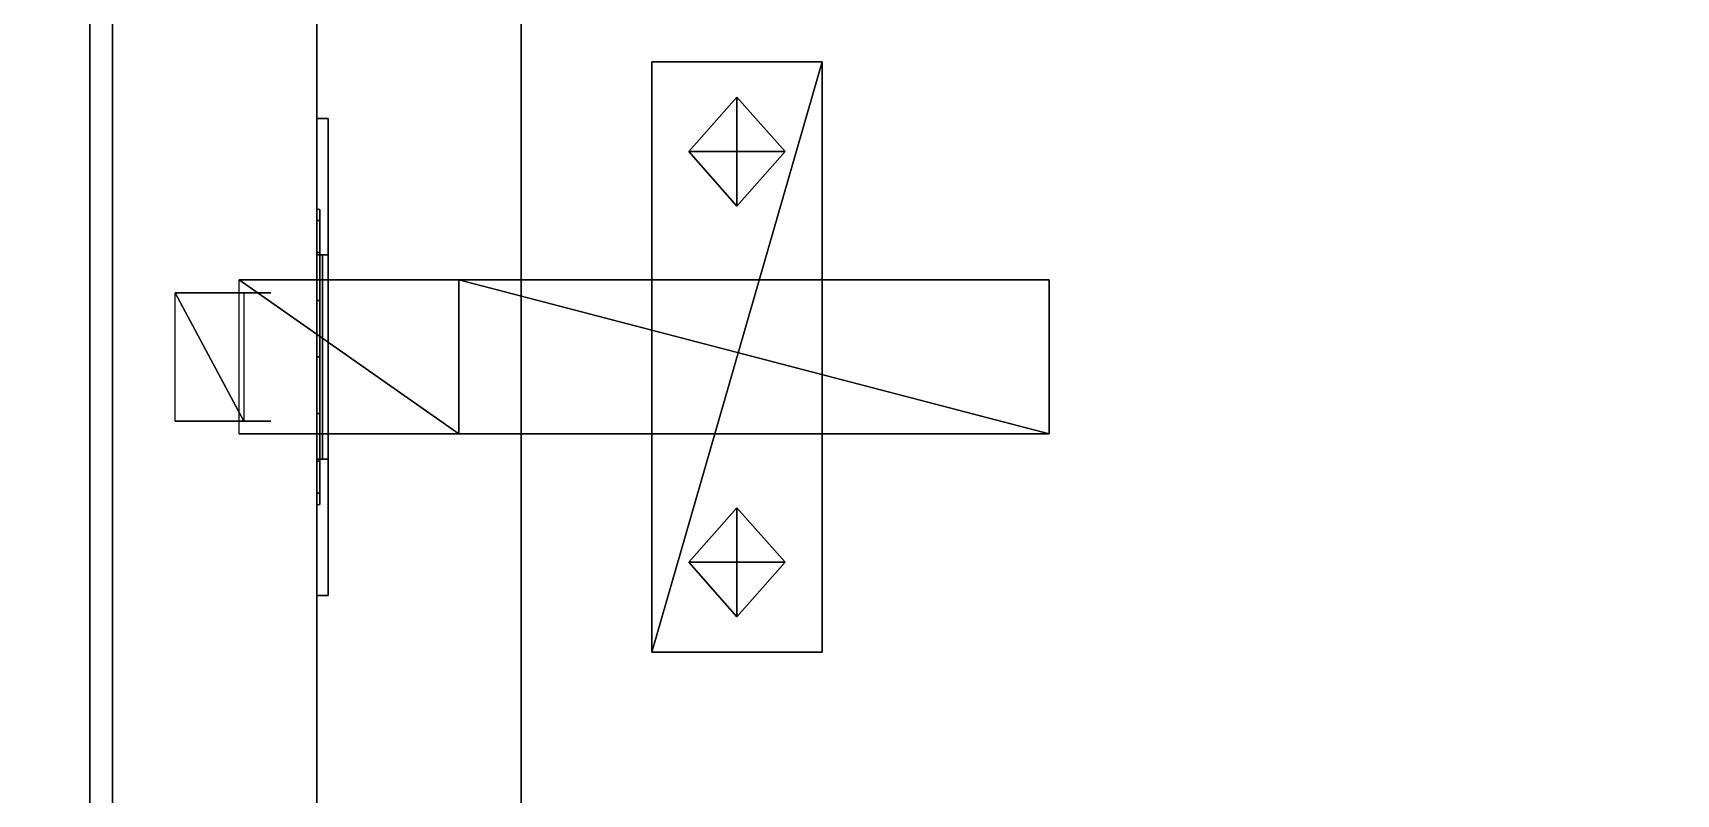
# Model space of a CAD drawing. Extents: x 0 to 4068, y -150 to 4325.
# Drawn here: x 1778 to 1922.7, y 1506 to 1573 of the extents above; entities that cross this region are included whole.
import ezdxf

# ---------------------------------------------------------------- set-up
doc = ezdxf.new("R2010")
doc.units = 0
for name, color, linetype in [('LAYER0', 7, 'CONTINUOUS'), ('LAYER488', 7, 'CONTINUOUS'), ('LAYER508', 7, 'CONTINUOUS'), ('LAYER536', 7, 'CONTINUOUS'), ('LAYER564', 7, 'CONTINUOUS'), ('LAYER592', 7, 'CONTINUOUS'), ('LAYER757', 7, 'CONTINUOUS'), ('LAYER758', 7, 'CONTINUOUS'), ('LAYER770', 28, 'CONTINUOUS'), ('LAYER771', 253, 'CONTINUOUS'), ('LAYER776', 253, 'CONTINUOUS'), ('LAYER778', 45, 'CONTINUOUS'), ('LAYER779', 45, 'CONTINUOUS'), ('LAYER785', 253, 'CONTINUOUS'), ('LAYER821', 19, 'CONTINUOUS')]:
    doc.layers.add(name, color=color, linetype=linetype)

msp = doc.modelspace()

# ---------------------------------------------------------------- linework, layer by layer
at = {"layer": 'LAYER0', "invisible_edges": 1}
for points in [[(4068, 4325, -5), (0, -150, -5), (0, 4325, -5), (4068, 4325, -5)], [(0, -150, -5), (4068, 4325, -5), (4068, -150, -5), (0, -150, -5)], [(4068, -150), (0, 4325), (0, -150), (4068, -150)], [(0, 4325), (4068, -150), (4068, 4325), (0, 4325)]]:
    msp.add_3dface(points, dxfattribs=at)
at = {"layer": 'LAYER488', "invisible_edges": 1}
for points in [[(2153, 1460.5, 149), (1617, 1914.5, 149), (2153, 1914.5, 149), (2153, 1460.5, 149)], [(1617, 1914.5, 149), (2153, 1460.5, 149), (1617, 1460.5, 149), (1617, 1914.5, 149)], [(1617, 1460.5, 167), (2153, 1914.5, 167), (1617, 1914.5, 167), (1617, 1460.5, 167)], [(2153, 1914.5, 167), (1617, 1460.5, 167), (2153, 1460.5, 167), (2153, 1914.5, 167)]]:
    msp.add_3dface(points, dxfattribs=at)
at = {"layer": 'LAYER508', "invisible_edges": 1}
for points in [[(2117, 1477.5, 194.5), (1617, 1897.5, 194.5), (2117, 1897.5, 194.5), (2117, 1477.5, 194.5)], [(1617, 1897.5, 194.5), (2117, 1477.5, 194.5), (1617, 1477.5, 194.5), (1617, 1897.5, 194.5)], [(1617, 1477.5, 200.5), (2117, 1897.5, 200.5), (1617, 1897.5, 200.5), (1617, 1477.5, 200.5)], [(2117, 1897.5, 200.5), (1617, 1477.5, 200.5), (2117, 1477.5, 200.5), (2117, 1897.5, 200.5)]]:
    msp.add_3dface(points, dxfattribs=at)
at = {"layer": 'LAYER536', "invisible_edges": 1}
for points in [[(2117, 1477.5, 373.75), (1617, 1897.5, 373.75), (2117, 1897.5, 373.75), (2117, 1477.5, 373.75)], [(1617, 1897.5, 373.75), (2117, 1477.5, 373.75), (1617, 1477.5, 373.75), (1617, 1897.5, 373.75)], [(1617, 1477.5, 379.75), (2117, 1897.5, 379.75), (1617, 1897.5, 379.75), (1617, 1477.5, 379.75)], [(2117, 1897.5, 379.75), (1617, 1477.5, 379.75), (2117, 1477.5, 379.75), (2117, 1897.5, 379.75)]]:
    msp.add_3dface(points, dxfattribs=at)
at = {"layer": 'LAYER564', "invisible_edges": 1}
for points in [[(2117, 1477.5, 553), (1617, 1897.5, 553), (2117, 1897.5, 553), (2117, 1477.5, 553)], [(1617, 1897.5, 553), (2117, 1477.5, 553), (1617, 1477.5, 553), (1617, 1897.5, 553)], [(1617, 1477.5, 559), (2117, 1897.5, 559), (1617, 1897.5, 559), (1617, 1477.5, 559)], [(2117, 1897.5, 559), (1617, 1477.5, 559), (2117, 1477.5, 559), (2117, 1897.5, 559)]]:
    msp.add_3dface(points, dxfattribs=at)
at = {"layer": 'LAYER592', "invisible_edges": 1}
for points in [[(2117, 1477.5, 732.25), (1617, 1897.5, 732.25), (2117, 1897.5, 732.25), (2117, 1477.5, 732.25)], [(1617, 1897.5, 732.25), (2117, 1477.5, 732.25), (1617, 1477.5, 732.25), (1617, 1897.5, 732.25)], [(1617, 1477.5, 738.25), (2117, 1897.5, 738.25), (1617, 1897.5, 738.25), (1617, 1477.5, 738.25)], [(2117, 1897.5, 738.25), (1617, 1477.5, 738.25), (2117, 1477.5, 738.25), (2117, 1897.5, 738.25)]]:
    msp.add_3dface(points, dxfattribs=at)
at = {"layer": 'LAYER757', "invisible_edges": 1}
for points in [[(2153, 2179.5, 2359), (1803, 1460.5, 2359), (2153, 1460.5, 2359), (2153, 2179.5, 2359)], [(1803, 1460.5, 2359), (2153, 2179.5, 2359), (1803, 2179.5, 2359), (1803, 1460.5, 2359)], [(1803, 2179.5, 2341), (1803, 1460.5, 2359), (1803, 2179.5, 2359), (1803, 2179.5, 2341)], [(1803, 1460.5, 2359), (1803, 2179.5, 2341), (1803, 1460.5, 2341), (1803, 1460.5, 2359)], [(1803, 2179.5, 2341), (2153, 1460.5, 2341), (1803, 1460.5, 2341), (1803, 2179.5, 2341)], [(2153, 1460.5, 2341), (1803, 2179.5, 2341), (2153, 2179.5, 2341), (2153, 1460.5, 2341)]]:
    msp.add_3dface(points, dxfattribs=at)
at = {"layer": 'LAYER758', "invisible_edges": 1}
for points in [[(2153, 1460.5, 1901), (1803, 2179.5, 1901), (2153, 2179.5, 1901), (2153, 1460.5, 1901)], [(1803, 2179.5, 1901), (2153, 1460.5, 1901), (1803, 1460.5, 1901), (1803, 2179.5, 1901)], [(1803, 1460.5, 1919), (1803, 2179.5, 1901), (1803, 1460.5, 1901), (1803, 1460.5, 1919)], [(1803, 2179.5, 1901), (1803, 1460.5, 1919), (1803, 2179.5, 1919), (1803, 2179.5, 1901)], [(1803, 1460.5, 1919), (2153, 2179.5, 1919), (1803, 2179.5, 1919), (1803, 1460.5, 1919)], [(2153, 2179.5, 1919), (1803, 1460.5, 1919), (2153, 1460.5, 1919), (2153, 2179.5, 1919)]]:
    msp.add_3dface(points, dxfattribs=at)
at = {"layer": 'LAYER770'}
for points in [[(1803, 1553.5, 2336.5), (1803, 1565.5, 2336.5), (1803, 1553.5, 2336.5)], [(1804, 1565.5, 2318.5), (1803, 1565.5, 2318.5), (1804, 1565.5, 2318.5)], [(1803, 1523.5, 2318.5), (1803, 1565.5, 2318.5), (1804, 1565.5, 2318.5), (1804, 1523.5, 2318.5)], [(1804, 1553.5, 2336.5), (1803, 1553.5, 2336.5), (1803, 1565.5, 2336.5), (1804, 1565.5, 2336.5)], [(1804, 1565.5, 2336.5), (1803, 1565.5, 2336.5), (1803, 1565.5, 2318.5), (1804, 1565.5, 2318.5)], [(1803, 1523.5, 2318.5), (1803, 1523.5, 2336.5), (1803, 1565.5, 2336.5), (1803, 1565.5, 2318.5)], [(1804, 1565.5, 2318.5), (1804, 1565.5, 2336.5), (1804, 1565.5, 2336.5), (1804, 1565.5, 2318.5)], [(1803, 1535.5, 2323.5), (1803, 1553.5, 2323.5), (1803, 1535.5, 2323.5)], [(1804, 1535.5, 2323.5), (1803, 1535.5, 2323.5), (1803, 1553.5, 2323.5), (1804, 1553.5, 2323.5)], [(1804, 1553.5, 2323.5), (1803, 1553.5, 2323.5), (1803, 1553.5, 2336.5), (1804, 1553.5, 2336.5)], [(1803, 1535.5, 2336.5), (1803, 1523.5, 2336.5), (1803, 1535.5, 2336.5)], [(1804, 1535.5, 2323.5), (1803, 1535.5, 2323.5), (1803, 1535.5, 2336.5), (1804, 1535.5, 2336.5)], [(1804, 1535.5, 2336.5), (1803, 1535.5, 2336.5), (1803, 1523.5, 2336.5), (1804, 1523.5, 2336.5)], [(1804, 1523.5, 2336.5), (1803, 1523.5, 2336.5), (1803, 1523.5, 2318.5), (1804, 1523.5, 2318.5)], [(1804, 1523.5, 2318.5), (1804, 1523.5, 2336.5), (1804, 1523.5, 2336.5), (1804, 1523.5, 2318.5)]]:
    msp.add_3dface(points, dxfattribs=at)
for points, invisible_edges in [([(1804, 1565.5, 2318.5), (1804, 1523.5, 2318.5), (1804, 1535.5, 2323.5), (1804, 1553.5, 2323.5)], 10), ([(1804, 1565.5, 2318.5), (1804, 1553.5, 2323.5), (1804, 1553.5, 2336.5), (1804, 1565.5, 2336.5)], 1), ([(1803.25, 1556.51, 2341.475), (1803.25, 1557.5, 2336.5), (1803.25, 1553.5, 2336.5), (1803.25, 1550, 2340.5)], 8), ([(1803.25, 1553.692, 2345.692), (1803.25, 1556.51, 2341.475), (1803.25, 1550, 2340.5), (1803.25, 1550, 2344)], 10), ([(1803.25, 1549.475, 2348.51), (1803.25, 1553.692, 2345.692), (1803.25, 1550, 2344), (1803.25, 1550, 2347.5)], 10), ([(1803.5, 1549.817, 2340.709), (1803.5, 1539, 2340.5), (1803.5, 1535.5, 2336.5), (1803.5, 1553.5, 2336.5)], 5), ([(1803.5, 1553.5, 2336.5), (1803.5, 1535.5, 2336.5), (1803.5, 1535.5, 2323.5), (1803.5, 1553.5, 2323.5)], 1), ([(1803.25, 1544.5, 2349.5), (1803.25, 1549.475, 2348.51), (1803.25, 1550, 2347.5), (1803.25, 1544.5, 2347.5)], 10), ([(1803.5, 1550, 2347.5), (1803.5, 1539, 2347.5), (1803.5, 1539, 2340.5), (1803.5, 1549.817, 2340.709)], 4), ([(1803.25, 1539.525, 2348.51), (1803.25, 1544.5, 2349.5), (1803.25, 1544.5, 2347.5), (1803.25, 1539, 2347.5)], 10), ([(1803.25, 1535.308, 2345.692), (1803.25, 1539.525, 2348.51), (1803.25, 1539, 2347.5), (1803.25, 1539, 2344)], 10), ([(1803.25, 1531.5, 2336.5), (1803.25, 1532.49, 2341.475), (1803.25, 1539, 2340.5), (1803.25, 1535.5, 2336.5)], 2), ([(1803.25, 1532.49, 2341.475), (1803.25, 1535.308, 2345.692), (1803.25, 1539, 2344), (1803.25, 1539, 2340.5)], 10), ([(1804, 1523.5, 2318.5), (1804, 1535.5, 2323.5), (1804, 1535.5, 2336.5), (1804, 1523.5, 2336.5)], 1)]:
    msp.add_3dface(points, dxfattribs=dict(at, invisible_edges=invisible_edges))
at = {"layer": 'LAYER771'}
for points in [[(1832.5, 1570.5, 2339.01), (1832.5, 1570.5, 2341), (1847.5, 1570.5, 2341), (1832.5, 1570.5, 2339.01)], [(1832.5, 1570.5, 2339.01), (1847.5, 1570.5, 2341), (1847.5, 1570.5, 2339.01), (1832.5, 1570.5, 2339.01)], [(1832.5, 1518.5, 2341), (1832.5, 1570.5, 2341), (1832.5, 1570.5, 2339.01), (1832.5, 1518.5, 2341)], [(1832.5, 1518.5, 2341), (1832.5, 1570.5, 2339.01), (1832.5, 1518.5, 2339.01), (1832.5, 1518.5, 2341)], [(1832.5, 1518.5, 2339.01), (1832.5, 1570.5, 2339.01), (1847.5, 1570.5, 2339.01), (1832.5, 1518.5, 2339.01)], [(1832.5, 1518.5, 2339.01), (1847.5, 1570.5, 2339.01), (1847.5, 1518.5, 2339.01), (1832.5, 1518.5, 2339.01)], [(1847.5, 1570.5, 2339.01), (1847.5, 1570.5, 2341), (1847.5, 1518.5, 2341), (1847.5, 1570.5, 2339.01)], [(1847.5, 1570.5, 2339.01), (1847.5, 1518.5, 2341), (1847.5, 1518.5, 2339.01), (1847.5, 1570.5, 2339.01)], [(1840, 1567.383, 2339.01), (1840, 1557.791, 2339.01), (1835.757, 1562.587, 2339.01), (1840, 1567.383, 2339.01)], [(1840, 1567.383, 2339.01), (1840, 1567.383, 2338.016), (1835.757, 1562.587, 2339.01), (1840, 1567.383, 2339.01)], [(1835.757, 1562.587, 2339.01), (1840, 1567.383, 2338.016), (1835.757, 1562.587, 2338.016), (1835.757, 1562.587, 2339.01)], [(1840, 1567.383, 2338.016), (1844.243, 1562.587, 2338.016), (1835.757, 1562.587, 2338.016), (1840, 1567.383, 2338.016)], [(1844.243, 1562.587, 2338.016), (1840, 1567.383, 2338.016), (1844.243, 1562.587, 2339.01), (1844.243, 1562.587, 2338.016)], [(1844.243, 1562.587, 2339.01), (1840, 1567.383, 2338.016), (1840, 1567.383, 2339.01), (1844.243, 1562.587, 2339.01)], [(1840, 1567.383, 2339.01), (1844.243, 1562.587, 2339.01), (1840, 1557.791, 2339.01), (1840, 1567.383, 2339.01)], [(1835.757, 1562.587, 2338.016), (1840, 1557.791, 2338.016), (1835.757, 1562.587, 2339.01), (1835.757, 1562.587, 2338.016)], [(1835.757, 1562.587, 2339.01), (1840, 1557.791, 2338.016), (1840, 1557.791, 2339.01), (1835.757, 1562.587, 2339.01)], [(1835.757, 1562.587, 2338.016), (1844.243, 1562.587, 2338.016), (1840, 1557.791, 2338.016), (1835.757, 1562.587, 2338.016)], [(1840, 1557.791, 2338.016), (1844.243, 1562.587, 2338.016), (1840, 1557.791, 2339.01), (1840, 1557.791, 2338.016)], [(1840, 1557.791, 2339.01), (1844.243, 1562.587, 2338.016), (1844.243, 1562.587, 2339.01), (1840, 1557.791, 2339.01)], [(1815.5, 1551.283, 2333.042), (1815.5, 1551.283, 2326.079), (1796.135, 1551.283, 2330.058), (1815.5, 1551.283, 2333.042)], [(1796.135, 1551.283, 2330.058), (1815.5, 1551.283, 2326.079), (1796.135, 1551.283, 2323.094), (1796.135, 1551.283, 2330.058)], [(1796.135, 1537.717, 2323.094), (1796.135, 1551.283, 2323.094), (1815.5, 1537.717, 2326.079), (1796.135, 1537.717, 2323.094)], [(1815.5, 1537.717, 2326.079), (1796.135, 1551.283, 2323.094), (1815.5, 1551.283, 2326.079), (1815.5, 1537.717, 2326.079)], [(1867.5, 1551.283, 2341), (1867.5, 1551.283, 2326.079), (1815.5, 1551.283, 2341), (1867.5, 1551.283, 2341)], [(1815.5, 1551.283, 2341), (1867.5, 1551.283, 2326.079), (1815.5, 1551.283, 2326.079), (1815.5, 1551.283, 2341)], [(1815.5, 1537.717, 2326.079), (1815.5, 1551.283, 2326.079), (1867.5, 1537.717, 2326.079), (1815.5, 1537.717, 2326.079)], [(1867.5, 1537.717, 2326.079), (1815.5, 1551.283, 2326.079), (1867.5, 1551.283, 2326.079), (1867.5, 1537.717, 2326.079)], [(1867.5, 1537.717, 2341), (1867.5, 1537.717, 2326.079), (1867.5, 1551.283, 2341), (1867.5, 1537.717, 2341)], [(1867.5, 1551.283, 2341), (1867.5, 1537.717, 2326.079), (1867.5, 1551.283, 2326.079), (1867.5, 1551.283, 2341)], [(1791.077, 1550.152, 2342.082), (1796.544, 1550.152, 2323.818), (1790.5, 1550.152, 2341.591), (1791.077, 1550.152, 2342.082)], [(1790.5, 1538.848, 2341.591), (1790.5, 1550.152, 2341.591), (1796.544, 1538.848, 2323.818), (1790.5, 1538.848, 2341.591)], [(1796.544, 1538.848, 2323.818), (1790.5, 1550.152, 2341.591), (1796.544, 1550.152, 2323.818), (1796.544, 1538.848, 2323.818)], [(1798.925, 1550.152, 2325.308), (1796.544, 1550.152, 2323.818), (1791.077, 1550.152, 2342.082), (1798.925, 1550.152, 2325.308)], [(1791.077, 1538.848, 2342.082), (1790.5, 1538.848, 2341.591), (1798.925, 1538.848, 2325.308), (1791.077, 1538.848, 2342.082)], [(1798.925, 1538.848, 2325.308), (1790.5, 1538.848, 2341.591), (1796.544, 1538.848, 2323.818), (1798.925, 1538.848, 2325.308)], [(1796.135, 1537.717, 2330.058), (1796.135, 1537.717, 2323.094), (1815.5, 1537.717, 2333.042), (1796.135, 1537.717, 2330.058)], [(1815.5, 1537.717, 2333.042), (1796.135, 1537.717, 2323.094), (1815.5, 1537.717, 2326.079), (1815.5, 1537.717, 2333.042)], [(1815.5, 1537.717, 2341), (1815.5, 1537.717, 2326.079), (1867.5, 1537.717, 2341), (1815.5, 1537.717, 2341)], [(1867.5, 1537.717, 2341), (1815.5, 1537.717, 2326.079), (1867.5, 1537.717, 2326.079), (1867.5, 1537.717, 2341)], [(1840, 1531.209, 2339.01), (1840, 1521.617, 2339.01), (1835.757, 1526.413, 2339.01), (1840, 1531.209, 2339.01)], [(1840, 1531.209, 2339.01), (1840, 1531.209, 2338.016), (1835.757, 1526.413, 2339.01), (1840, 1531.209, 2339.01)], [(1835.757, 1526.413, 2339.01), (1840, 1531.209, 2338.016), (1835.757, 1526.413, 2338.016), (1835.757, 1526.413, 2339.01)], [(1840, 1531.209, 2338.016), (1844.243, 1526.413, 2338.016), (1835.757, 1526.413, 2338.016), (1840, 1531.209, 2338.016)], [(1844.243, 1526.413, 2338.016), (1840, 1531.209, 2338.016), (1844.243, 1526.413, 2339.01), (1844.243, 1526.413, 2338.016)], [(1844.243, 1526.413, 2339.01), (1840, 1531.209, 2338.016), (1840, 1531.209, 2339.01), (1844.243, 1526.413, 2339.01)], [(1840, 1531.209, 2339.01), (1844.243, 1526.413, 2339.01), (1840, 1521.617, 2339.01), (1840, 1531.209, 2339.01)], [(1835.757, 1526.413, 2338.016), (1840, 1521.617, 2338.016), (1835.757, 1526.413, 2339.01), (1835.757, 1526.413, 2338.016)], [(1835.757, 1526.413, 2339.01), (1840, 1521.617, 2338.016), (1840, 1521.617, 2339.01), (1835.757, 1526.413, 2339.01)], [(1835.757, 1526.413, 2338.016), (1844.243, 1526.413, 2338.016), (1840, 1521.617, 2338.016), (1835.757, 1526.413, 2338.016)], [(1840, 1521.617, 2338.016), (1844.243, 1526.413, 2338.016), (1840, 1521.617, 2339.01), (1840, 1521.617, 2338.016)], [(1840, 1521.617, 2339.01), (1844.243, 1526.413, 2338.016), (1844.243, 1526.413, 2339.01), (1840, 1521.617, 2339.01)], [(1847.5, 1518.5, 2339.01), (1847.5, 1518.5, 2341), (1832.5, 1518.5, 2341), (1847.5, 1518.5, 2339.01)], [(1847.5, 1518.5, 2339.01), (1832.5, 1518.5, 2341), (1832.5, 1518.5, 2339.01), (1847.5, 1518.5, 2339.01)]]:
    msp.add_3dface(points, dxfattribs=at)
at = {"layer": 'LAYER776', "invisible_edges": 1}
for points in [[(1785, 1444.5, 2357), (1803, 2195.5, 2357), (1785, 2195.5, 2357), (1785, 1444.5, 2357)], [(1803, 2195.5, 2357), (1785, 1444.5, 2357), (1803, 1444.5, 2357), (1803, 2195.5, 2357)], [(1803, 1444.5, 1904), (1785, 2195.5, 1904), (1803, 2195.5, 1904), (1803, 1444.5, 1904)], [(1785, 2195.5, 1904), (1803, 1444.5, 1904), (1785, 1444.5, 1904), (1785, 2195.5, 1904)], [(1785, 2195.5, 1904), (1785, 1444.5, 2357), (1785, 2195.5, 2357), (1785, 2195.5, 1904)], [(1785, 1444.5, 2357), (1785, 2195.5, 1904), (1785, 1444.5, 1904), (1785, 1444.5, 2357)], [(1803, 1444.5, 1904), (1803, 2195.5, 2357), (1803, 1444.5, 2357), (1803, 1444.5, 1904)], [(1803, 2195.5, 2357), (1803, 1444.5, 1904), (1803, 2195.5, 1904), (1803, 2195.5, 2357)]]:
    msp.add_3dface(points, dxfattribs=at)
at = {"layer": 'LAYER778', "invisible_edges": 1}
for points in [[(2153, 1460.5, 1882), (1783, 2179.5, 1882), (2153, 2179.5, 1882), (2153, 1460.5, 1882)], [(1783, 2179.5, 1882), (2153, 1460.5, 1882), (1783, 1460.5, 1882), (1783, 2179.5, 1882)], [(1783, 1460.5, 1900), (1783, 2179.5, 1882), (1783, 1460.5, 1882), (1783, 1460.5, 1900)], [(1783, 2179.5, 1882), (1783, 1460.5, 1900), (1783, 2179.5, 1900), (1783, 2179.5, 1882)], [(1783, 1460.5, 1900), (2153, 2179.5, 1900), (1783, 2179.5, 1900), (1783, 1460.5, 1900)], [(2153, 2179.5, 1900), (1783, 1460.5, 1900), (2153, 1460.5, 1900), (2153, 2179.5, 1900)]]:
    msp.add_3dface(points, dxfattribs=at)
at = {"layer": 'LAYER779', "invisible_edges": 1}
for points in [[(2153, 2179.5, 1518), (1703, 1460.5, 1518), (2153, 1460.5, 1518), (2153, 2179.5, 1518)], [(1703, 1460.5, 1518), (2153, 2179.5, 1518), (1703, 2179.5, 1518), (1703, 1460.5, 1518)], [(1703, 2179.5, 1500), (2153, 1460.5, 1500), (1703, 1460.5, 1500), (1703, 2179.5, 1500)], [(2153, 1460.5, 1500), (1703, 2179.5, 1500), (2153, 2179.5, 1500), (2153, 1460.5, 1500)]]:
    msp.add_3dface(points, dxfattribs=at)
at = {"layer": 'LAYER785', "invisible_edges": 1}
for points in [[(1803, 1442.5, 2360), (1821, 3797.5, 2360), (1821, 1442.5, 2360), (1803, 1442.5, 2360)], [(1821, 3797.5, 2360), (1803, 1442.5, 2360), (1803, 3797.5, 2360), (1821, 3797.5, 2360)], [(1803, 3797.5, 2420), (1821, 1442.5, 2420), (1821, 3797.5, 2420), (1803, 3797.5, 2420)], [(1821, 1442.5, 2420), (1803, 3797.5, 2420), (1803, 1442.5, 2420), (1821, 1442.5, 2420)], [(1803, 1442.5, 2360), (1803, 3797.5, 2420), (1803, 3797.5, 2360), (1803, 1442.5, 2360)], [(1803, 3797.5, 2420), (1803, 1442.5, 2360), (1803, 1442.5, 2420), (1803, 3797.5, 2420)], [(1821, 1442.5, 2420), (1821, 3797.5, 2360), (1821, 3797.5, 2420), (1821, 1442.5, 2420)], [(1821, 3797.5, 2360), (1821, 1442.5, 2420), (1821, 1442.5, 2360), (1821, 3797.5, 2360)]]:
    msp.add_3dface(points, dxfattribs=at)
at = {"layer": 'LAYER821'}
for points, invisible_edges in [([(1567, 1439, 868), (1627.02, 2249, 868), (2153, 1439, 868), (1567, 1439, 868)], 3), ([(1627.02, 2249, 922), (1567, 1439, 922), (2153, 1439, 922), (1627.02, 2249, 922)], 5), ([(2153, 1439, 868), (1627.02, 2249, 868), (2068, 2249, 868), (2153, 1439, 868)], 5), ([(1627.02, 2249, 922), (2153, 1439, 922), (2068, 2249, 922), (1627.02, 2249, 922)], 3)]:
    msp.add_3dface(points, dxfattribs=dict(at, invisible_edges=invisible_edges))

# ---------------------------------------------------------------- meshes
at = {"layer": 'LAYER770'}
mesh = msp.add_polymesh((2, 9), dxfattribs=at)
for k, corner in enumerate([(1803.25, 1531.5, 2336.5), (1803.25, 1532.49, 2341.475), (1803.25, 1535.308, 2345.692), (1803.25, 1539.525, 2348.51), (1803.25, 1544.5, 2349.5), (1803.25, 1549.475, 2348.51), (1803.25, 1553.692, 2345.692), (1803.25, 1556.51, 2341.475), (1803.25, 1557.5, 2336.5), (1803, 1531.5, 2336.5), (1803, 1532.49, 2341.475), (1803, 1535.308, 2345.692), (1803, 1539.525, 2348.51), (1803, 1544.5, 2349.5), (1803, 1549.475, 2348.51), (1803, 1553.692, 2345.692), (1803, 1556.51, 2341.475), (1803, 1557.5, 2336.5)]):
    mesh.set_mesh_vertex(divmod(k, 9), corner)

doc.saveas('drawing.dxf')
